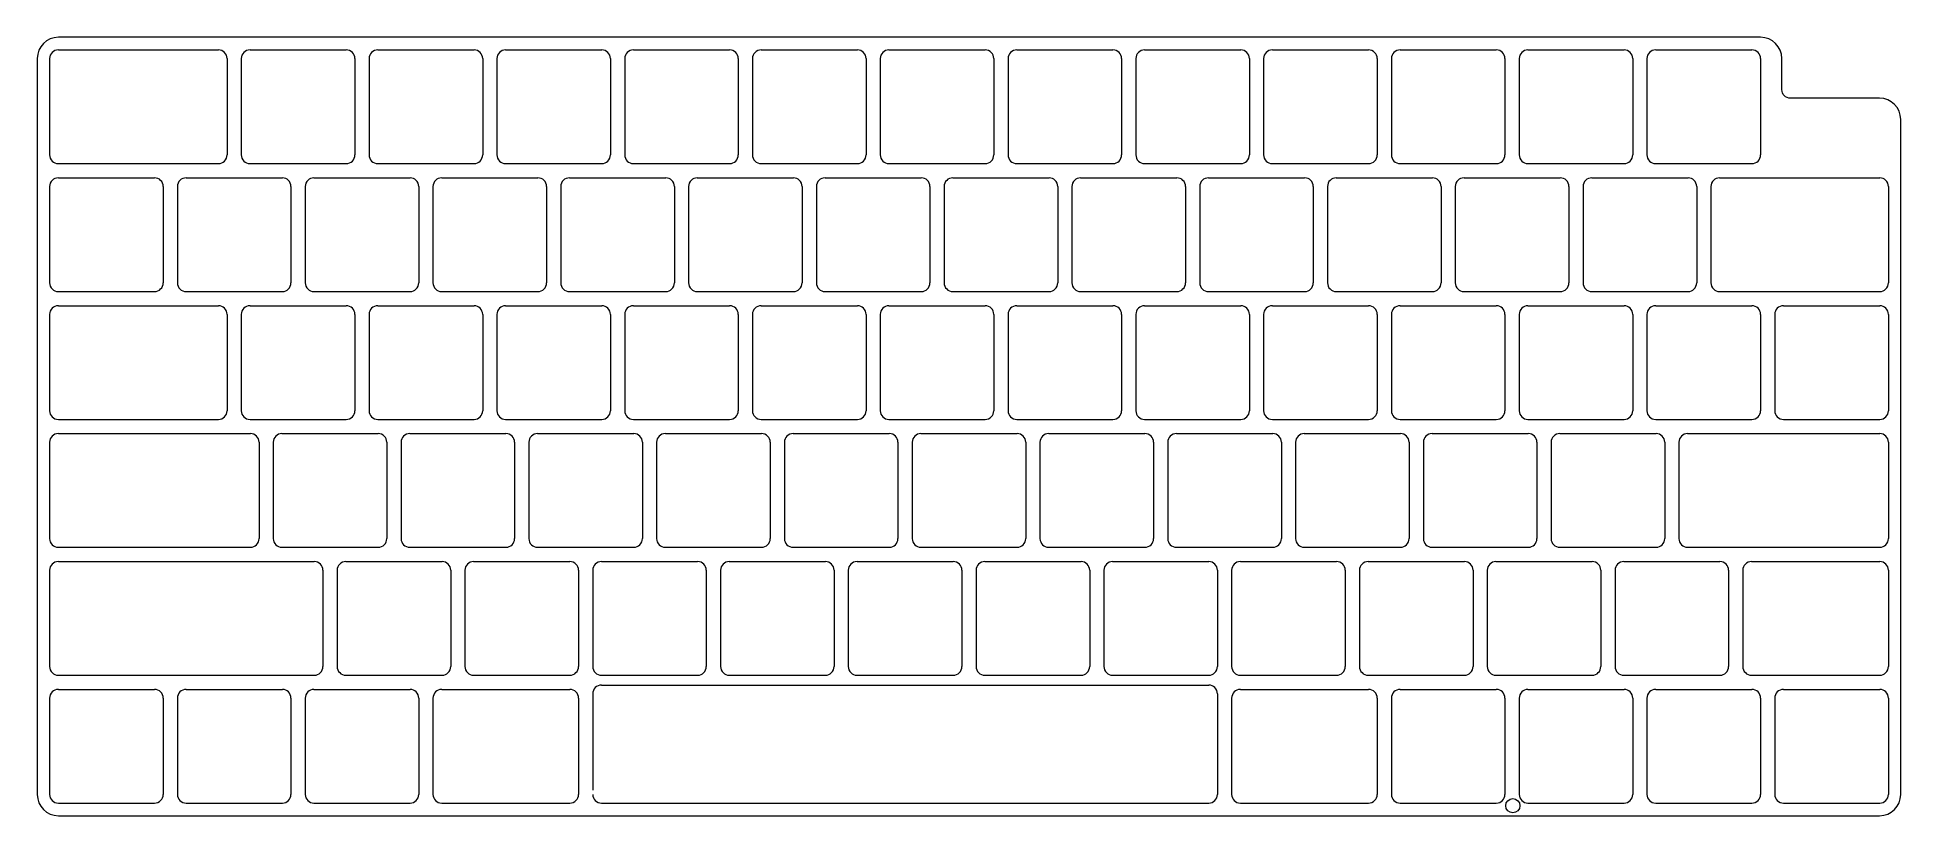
# Model space of a CAD drawing. Header units: millimetres. Extents: x -23 to 239, y 85 to 195.
import ezdxf

# ---------------------------------------------------------------- set-up
doc = ezdxf.new("R2010")
doc.units = ezdxf.units.MM
doc.header["$MEASUREMENT"] = 0
doc.layers.add('0 (2)', color=7, linetype='Continuous', lineweight=0)

msp = doc.modelspace()

# ---------------------------------------------------------------- linework, layer by layer
at = {"layer": '0 (2)', "color": 18, "lineweight": 9, "true_color": 0x000000}
for p, q in [((-20.32, 192.81), (2.23, 192.81)), ((6.68, 192.81), (20.23, 192.81)), ((24.68, 192.81), (38.23, 192.81)), ((42.68, 192.81), (56.23, 192.81)), ((60.68, 192.81), (74.23, 192.81)), ((78.68, 192.81), (92.23, 192.81)), ((96.68, 192.81), (110.23, 192.81)), ((114.68, 192.81), (128.23, 192.81)), ((132.68, 192.81), (146.23, 192.81)), ((150.68, 192.81), (164.23, 192.81)), ((168.68, 192.81), (182.23, 192.81)), ((186.68, 192.81), (200.23, 192.81)), ((204.68, 192.81), (218.23, 192.81)), ((-21.55, 191.59), (-21.55, 178.04)), ((3.45, 191.59), (3.45, 178.04)), ((5.45, 191.59), (5.45, 178.04)), ((21.45, 191.59), (21.45, 178.04)), ((23.45, 191.59), (23.45, 178.04)), ((39.45, 191.59), (39.45, 178.04)), ((41.45, 191.59), (41.45, 178.04)), ((57.45, 191.59), (57.45, 178.04)), ((59.45, 191.59), (59.45, 178.04)), ((75.45, 191.59), (75.45, 178.04)), ((77.45, 191.59), (77.45, 178.04)), ((93.45, 191.59), (93.45, 178.04)), ((95.45, 191.59), (95.45, 178.04)), ((111.45, 191.59), (111.45, 178.04)), ((113.45, 191.59), (113.45, 178.04)), ((129.45, 191.59), (129.45, 178.04)), ((131.45, 191.59), (131.45, 178.04)), ((147.45, 191.59), (147.45, 178.04)), ((149.45, 191.59), (149.45, 178.04)), ((165.45, 191.59), (165.45, 178.04)), ((167.45, 191.59), (167.45, 178.04)), ((183.45, 191.59), (183.45, 178.04)), ((185.45, 191.59), (185.45, 178.04)), ((201.45, 191.59), (201.45, 178.04)), ((203.45, 191.59), (203.45, 178.04)), ((219.45, 191.59), (219.45, 178.04)), ((-20.32, 176.81), (2.23, 176.81)), ((6.68, 176.81), (20.23, 176.81)), ((24.68, 176.81), (38.23, 176.81)), ((42.68, 176.81), (56.23, 176.81)), ((60.68, 176.81), (74.23, 176.81)), ((78.68, 176.81), (92.23, 176.81)), ((96.68, 176.81), (110.23, 176.81)), ((114.68, 176.81), (128.23, 176.81)), ((132.68, 176.81), (146.23, 176.81)), ((150.68, 176.81), (164.23, 176.81)), ((168.68, 176.81), (182.23, 176.81)), ((186.68, 176.81), (200.23, 176.81)), ((204.68, 176.81), (218.23, 176.81)), ((-21.55, 173.59), (-21.55, 160.04)), ((-20.32, 174.81), (-6.77, 174.81)), ((-5.55, 173.59), (-5.55, 160.04)), ((-3.55, 173.59), (-3.55, 160.04)), ((-2.32, 174.81), (11.23, 174.81)), ((12.45, 173.59), (12.45, 160.04)), ((14.45, 173.59), (14.45, 160.04)), ((15.68, 174.81), (29.23, 174.81)), ((30.45, 173.59), (30.45, 160.04)), ((32.45, 173.59), (32.45, 160.04)), ((33.68, 174.81), (47.23, 174.81)), ((48.45, 173.59), (48.45, 160.04)), ((50.45, 173.59), (50.45, 160.04)), ((51.68, 174.81), (65.23, 174.81)), ((66.45, 173.59), (66.45, 160.04)), ((68.45, 173.59), (68.45, 160.04)), ((69.68, 174.81), (83.23, 174.81)), ((84.45, 173.59), (84.45, 160.04)), ((86.45, 173.59), (86.45, 160.04)), ((87.68, 174.81), (101.23, 174.81)), ((102.45, 173.59), (102.45, 160.04)), ((104.45, 173.59), (104.45, 160.04)), ((105.68, 174.81), (119.23, 174.81)), ((120.45, 173.59), (120.45, 160.04)), ((122.45, 173.59), (122.45, 160.04)), ((123.68, 174.81), (137.23, 174.81)), ((138.45, 173.59), (138.45, 160.04)), ((140.45, 173.59), (140.45, 160.04)), ((141.68, 174.81), (155.23, 174.81)), ((156.45, 173.59), (156.45, 160.04)), ((158.45, 173.59), (158.45, 160.04)), ((159.68, 174.81), (173.23, 174.81)), ((174.45, 173.59), (174.45, 160.04)), ((176.45, 173.59), (176.45, 160.04)), ((177.68, 174.81), (191.23, 174.81)), ((192.45, 173.59), (192.45, 160.04)), ((194.45, 173.59), (194.45, 160.04)), ((195.68, 174.81), (209.23, 174.81)), ((210.45, 173.59), (210.45, 160.04)), ((212.45, 173.59), (212.45, 160.04)), ((213.68, 174.81), (213.68, 174.81)), ((213.68, 174.81), (236.23, 174.81)), ((236.23, 174.81), (236.23, 174.81)), ((237.45, 173.59), (237.45, 160.04)), ((-20.32, 158.81), (-6.77, 158.81)), ((-2.32, 158.81), (11.23, 158.81)), ((15.68, 158.81), (29.23, 158.81)), ((33.68, 158.81), (47.23, 158.81)), ((51.68, 158.81), (65.23, 158.81)), ((69.68, 158.81), (83.23, 158.81)), ((87.68, 158.81), (101.23, 158.81)), ((105.68, 158.81), (119.23, 158.81)), ((123.68, 158.81), (137.23, 158.81)), ((141.68, 158.81), (155.23, 158.81)), ((159.68, 158.81), (173.23, 158.81)), ((177.68, 158.81), (191.23, 158.81)), ((195.68, 158.81), (209.23, 158.81)), ((213.68, 158.81), (236.23, 158.81)), ((-21.55, 155.59), (-21.55, 142.04)), ((-20.32, 156.81), (2.23, 156.81)), ((3.45, 155.59), (3.45, 142.04)), ((5.45, 155.59), (5.45, 142.04)), ((6.68, 156.81), (20.23, 156.81)), ((21.45, 155.59), (21.45, 142.04)), ((23.45, 155.59), (23.45, 142.04)), ((24.68, 156.81), (38.23, 156.81)), ((39.45, 155.59), (39.45, 142.04)), ((41.45, 155.59), (41.45, 142.04)), ((42.68, 156.81), (56.23, 156.81)), ((57.45, 155.59), (57.45, 142.04)), ((59.45, 155.59), (59.45, 142.04)), ((60.68, 156.81), (74.23, 156.81)), ((75.45, 155.59), (75.45, 142.04)), ((77.45, 155.59), (77.45, 142.04)), ((78.68, 156.81), (92.23, 156.81)), ((93.45, 155.59), (93.45, 142.04)), ((95.45, 155.59), (95.45, 142.04)), ((96.68, 156.81), (110.23, 156.81)), ((111.45, 155.59), (111.45, 142.04)), ((113.45, 155.59), (113.45, 142.04)), ((114.68, 156.81), (128.23, 156.81)), ((129.45, 155.59), (129.45, 142.04)), ((131.45, 155.59), (131.45, 142.04)), ((132.68, 156.81), (146.23, 156.81)), ((147.45, 155.59), (147.45, 142.04)), ((149.45, 155.59), (149.45, 142.04)), ((150.68, 156.81), (164.23, 156.81)), ((165.45, 155.59), (165.45, 142.04)), ((167.45, 155.59), (167.45, 142.04)), ((168.68, 156.81), (182.23, 156.81)), ((183.45, 155.59), (183.45, 142.04)), ((185.45, 155.59), (185.45, 142.04)), ((186.68, 156.81), (200.23, 156.81)), ((201.45, 155.59), (201.45, 142.04)), ((203.45, 155.59), (203.45, 142.04)), ((204.68, 156.81), (218.23, 156.81)), ((219.45, 155.59), (219.45, 142.04)), ((221.45, 155.59), (221.45, 142.04)), ((222.68, 156.81), (236.23, 156.81)), ((237.45, 155.59), (237.45, 142.04)), ((-20.32, 140.81), (2.23, 140.81)), ((6.68, 140.81), (20.23, 140.81)), ((24.68, 140.81), (38.23, 140.81)), ((42.68, 140.81), (56.23, 140.81)), ((60.68, 140.81), (74.23, 140.81)), ((78.68, 140.81), (92.23, 140.81)), ((96.68, 140.81), (110.23, 140.81)), ((114.68, 140.81), (128.23, 140.81)), ((132.68, 140.81), (146.23, 140.81)), ((150.68, 140.81), (164.23, 140.81)), ((168.68, 140.81), (182.23, 140.81)), ((186.68, 140.81), (200.23, 140.81)), ((204.68, 140.81), (218.23, 140.81)), ((222.68, 140.81), (236.23, 140.81)), ((-21.55, 137.59), (-21.55, 124.04)), ((-20.32, 138.81), (6.73, 138.81)), ((7.95, 137.59), (7.95, 124.04)), ((9.95, 137.59), (9.95, 124.04)), ((11.18, 138.81), (24.73, 138.81)), ((25.95, 137.59), (25.95, 124.04)), ((27.95, 137.59), (27.95, 124.04)), ((29.18, 138.81), (42.73, 138.81)), ((43.95, 137.59), (43.95, 124.04)), ((45.95, 137.59), (45.95, 124.04)), ((47.18, 138.81), (60.73, 138.81)), ((61.95, 137.59), (61.95, 124.04)), ((63.95, 137.59), (63.95, 124.04)), ((65.18, 138.81), (78.73, 138.81)), ((79.95, 137.59), (79.95, 124.04)), ((81.95, 137.59), (81.95, 124.04)), ((83.18, 138.81), (96.73, 138.81)), ((97.95, 137.59), (97.95, 124.04)), ((99.95, 137.59), (99.95, 124.04)), ((101.18, 138.81), (114.73, 138.81)), ((115.95, 137.59), (115.95, 124.04)), ((117.95, 137.59), (117.95, 124.04)), ((119.18, 138.81), (132.73, 138.81)), ((133.95, 137.59), (133.95, 124.04)), ((135.95, 137.59), (135.95, 124.04)), ((137.18, 138.81), (150.73, 138.81)), ((151.95, 137.59), (151.95, 124.04)), ((153.95, 137.59), (153.95, 124.04)), ((155.18, 138.81), (168.73, 138.81)), ((169.95, 137.59), (169.95, 124.04)), ((171.95, 137.59), (171.95, 124.04)), ((173.18, 138.81), (186.73, 138.81)), ((187.95, 137.59), (187.95, 124.04)), ((189.95, 137.59), (189.95, 124.04)), ((191.18, 138.81), (204.73, 138.81)), ((205.95, 137.59), (205.95, 124.04)), ((207.95, 137.59), (207.95, 124.04)), ((209.18, 138.81), (236.23, 138.81)), ((237.45, 137.59), (237.45, 124.04)), ((-20.32, 122.81), (6.73, 122.81)), ((-20.32, 120.81), (15.73, 120.81)), ((11.18, 122.81), (24.73, 122.81)), ((20.18, 120.81), (33.73, 120.81)), ((29.18, 122.81), (42.73, 122.81)), ((38.18, 120.81), (51.73, 120.81)), ((47.18, 122.81), (60.73, 122.81)), ((56.18, 120.81), (69.73, 120.81)), ((65.18, 122.81), (78.73, 122.81)), ((74.18, 120.81), (87.73, 120.81)), ((83.18, 122.81), (96.73, 122.81)), ((92.18, 120.81), (105.73, 120.81)), ((101.18, 122.81), (114.73, 122.81)), ((110.18, 120.81), (123.73, 120.81)), ((119.18, 122.81), (132.73, 122.81)), ((128.18, 120.81), (141.73, 120.81)), ((137.18, 122.81), (150.73, 122.81)), ((146.18, 120.81), (159.73, 120.81)), ((155.18, 122.81), (168.73, 122.81)), ((164.18, 120.81), (177.73, 120.81)), ((173.18, 122.81), (186.73, 122.81)), ((182.18, 120.81), (195.73, 120.81)), ((191.18, 122.81), (204.73, 122.81)), ((200.18, 120.81), (213.73, 120.81)), ((209.18, 122.81), (236.23, 122.81)), ((218.18, 120.81), (236.23, 120.81)), ((-21.55, 119.59), (-21.55, 106.04)), ((16.95, 119.59), (16.95, 106.04)), ((18.95, 119.59), (18.95, 106.04)), ((34.95, 119.59), (34.95, 106.04)), ((36.95, 119.59), (36.95, 106.04)), ((52.95, 119.59), (52.95, 106.04)), ((54.95, 119.59), (54.95, 106.04)), ((70.95, 119.59), (70.95, 106.04)), ((72.95, 119.59), (72.95, 106.04)), ((88.95, 119.59), (88.95, 106.04)), ((90.95, 119.59), (90.95, 106.04)), ((106.95, 119.59), (106.95, 106.04)), ((108.95, 119.59), (108.95, 106.04)), ((124.95, 119.59), (124.95, 106.04)), ((126.95, 119.59), (126.95, 106.04)), ((142.95, 119.59), (142.95, 106.04)), ((144.95, 119.59), (144.95, 106.04)), ((160.95, 119.59), (160.95, 106.04)), ((162.95, 119.59), (162.95, 106.04)), ((178.95, 119.59), (178.95, 106.04)), ((180.95, 119.59), (180.95, 106.04)), ((196.95, 119.59), (196.95, 106.04)), ((198.95, 119.59), (198.95, 106.04)), ((214.95, 119.59), (214.95, 106.04)), ((216.95, 119.59), (216.95, 106.04)), ((237.45, 119.59), (237.45, 106.04)), ((-20.32, 104.81), (15.73, 104.81)), ((-20.32, 102.81), (-6.77, 102.81)), ((-2.32, 102.81), (11.23, 102.81)), ((15.68, 102.81), (29.23, 102.81)), ((20.18, 104.81), (33.73, 104.81)), ((33.68, 102.81), (51.73, 102.81)), ((38.18, 104.81), (51.73, 104.81)), ((56.18, 104.81), (69.73, 104.81)), ((56.18, 103.43), (141.73, 103.43)), ((74.18, 104.81), (87.73, 104.81)), ((92.18, 104.81), (105.73, 104.81)), ((110.18, 104.81), (123.73, 104.81)), ((128.18, 104.81), (141.73, 104.81)), ((146.18, 104.81), (159.73, 104.81)), ((146.18, 102.81), (164.23, 102.81)), ((164.18, 104.81), (177.73, 104.81)), ((168.68, 102.81), (182.23, 102.81)), ((182.18, 104.81), (195.73, 104.81)), ((186.68, 102.81), (200.23, 102.81)), ((200.18, 104.81), (213.73, 104.81)), ((204.68, 102.81), (218.23, 102.81)), ((218.18, 104.81), (236.23, 104.81)), ((222.68, 102.81), (236.23, 102.81)), ((-21.55, 101.59), (-21.55, 88.04)), ((-5.55, 101.59), (-5.55, 88.04)), ((-3.55, 101.59), (-3.55, 88.04)), ((12.45, 101.59), (12.45, 88.04)), ((14.45, 101.59), (14.45, 88.04)), ((30.45, 101.59), (30.45, 88.04)), ((32.45, 101.59), (32.45, 88.04)), ((52.95, 101.59), (52.95, 88.04)), ((54.95, 102.2), (54.95, 88.65)), ((142.95, 102.2), (142.95, 88.04)), ((144.95, 101.59), (144.95, 88.04)), ((165.45, 101.59), (165.45, 88.04)), ((167.45, 101.59), (167.45, 88.04)), ((183.45, 101.59), (183.45, 88.04)), ((185.45, 101.59), (185.45, 88.04)), ((201.45, 101.59), (201.45, 88.04)), ((203.45, 101.59), (203.45, 88.04)), ((219.45, 101.59), (219.45, 88.04)), ((221.45, 101.59), (221.45, 88.04)), ((237.45, 101.59), (237.45, 88.04)), ((-20.32, 86.81), (-6.77, 86.81)), ((-2.32, 86.81), (11.23, 86.81)), ((15.68, 86.81), (29.23, 86.81)), ((33.68, 86.81), (51.73, 86.81)), ((56.18, 86.81), (141.73, 86.81)), ((146.18, 86.81), (164.23, 86.81)), ((168.68, 86.81), (182.23, 86.81)), ((186.68, 86.81), (200.23, 86.81)), ((204.68, 86.81), (218.23, 86.81)), ((222.68, 86.81), (236.23, 86.81))]:
    msp.add_line(p, q, dxfattribs=at)
msp.add_circle((184.55, 86.44), 1, dxfattribs=at)
for points, knots in [([(219.45, 194.59), (219.45, 194.59), (-20.29, 194.59), (-20.29, 194.59), (-21.95, 194.59), (-23.29, 193.25), (-23.29, 191.59), (-23.29, 191.59), (-23.29, 88.04), (-23.29, 88.04), (-23.29, 86.38), (-21.95, 85.04), (-20.29, 85.04), (-20.29, 85.04), (236.19, 85.04), (236.19, 85.04), (237.85, 85.04), (239.19, 86.38), (239.19, 88.04), (239.19, 88.04), (239.19, 183.02), (239.19, 183.02)], [0, 0, 0, 0, 1, 1, 1, 2, 2, 2, 3, 3, 3, 4, 4, 4, 5, 5, 5, 6, 6, 6, 7, 7, 7, 7]), ([(236.19, 186.02), (236.19, 186.02), (223.65, 186.02), (223.65, 186.02), (222.99, 186.02), (222.45, 186.56), (222.45, 187.22), (222.45, 187.22), (222.45, 191.59), (222.45, 191.59)], [0, 0, 0, 0, 1, 1, 1, 2, 2, 2, 3, 3, 3, 3])]:
    msp.add_open_spline(points, degree=3, knots=knots, dxfattribs=at)
for points in [[(222.45, 191.59), (222.45, 193.25), (221.11, 194.59), (219.45, 194.59)], [(-20.32, 192.81), (-21, 192.81), (-21.55, 192.27), (-21.55, 191.59)], [(3.45, 191.59), (3.45, 192.27), (2.9, 192.81), (2.23, 192.81)], [(6.68, 192.81), (6, 192.81), (5.45, 192.27), (5.45, 191.59)], [(21.45, 191.59), (21.45, 192.27), (20.9, 192.81), (20.23, 192.81)], [(24.68, 192.81), (24, 192.81), (23.45, 192.27), (23.45, 191.59)], [(39.45, 191.59), (39.45, 192.27), (38.9, 192.81), (38.23, 192.81)], [(42.68, 192.81), (42, 192.81), (41.45, 192.27), (41.45, 191.59)], [(57.45, 191.59), (57.45, 192.27), (56.9, 192.81), (56.23, 192.81)], [(60.68, 192.81), (60, 192.81), (59.45, 192.27), (59.45, 191.59)], [(75.45, 191.59), (75.45, 192.27), (74.9, 192.81), (74.23, 192.81)], [(78.68, 192.81), (78, 192.81), (77.45, 192.27), (77.45, 191.59)], [(93.45, 191.59), (93.45, 192.27), (92.9, 192.81), (92.23, 192.81)], [(96.68, 192.81), (96, 192.81), (95.45, 192.27), (95.45, 191.59)], [(111.45, 191.59), (111.45, 192.27), (110.9, 192.81), (110.23, 192.81)], [(114.68, 192.81), (114, 192.81), (113.45, 192.27), (113.45, 191.59)], [(129.45, 191.59), (129.45, 192.27), (128.9, 192.81), (128.23, 192.81)], [(132.68, 192.81), (132, 192.81), (131.45, 192.27), (131.45, 191.59)], [(147.45, 191.59), (147.45, 192.27), (146.9, 192.81), (146.23, 192.81)], [(150.68, 192.81), (150, 192.81), (149.45, 192.27), (149.45, 191.59)], [(165.45, 191.59), (165.45, 192.27), (164.9, 192.81), (164.23, 192.81)], [(168.68, 192.81), (168, 192.81), (167.45, 192.27), (167.45, 191.59)], [(183.45, 191.59), (183.45, 192.27), (182.9, 192.81), (182.23, 192.81)], [(186.68, 192.81), (186, 192.81), (185.45, 192.27), (185.45, 191.59)], [(201.45, 191.59), (201.45, 192.27), (200.9, 192.81), (200.23, 192.81)], [(204.68, 192.81), (204, 192.81), (203.45, 192.27), (203.45, 191.59)], [(219.45, 191.59), (219.45, 192.27), (218.9, 192.81), (218.23, 192.81)], [(239.19, 183.02), (239.19, 184.68), (237.85, 186.02), (236.19, 186.02)], [(-21.55, 178.04), (-21.55, 177.36), (-21, 176.81), (-20.32, 176.81)], [(2.23, 176.81), (2.9, 176.81), (3.45, 177.36), (3.45, 178.04)], [(5.45, 178.04), (5.45, 177.36), (6, 176.81), (6.68, 176.81)], [(20.23, 176.81), (20.9, 176.81), (21.45, 177.36), (21.45, 178.04)], [(23.45, 178.04), (23.45, 177.36), (24, 176.81), (24.68, 176.81)], [(38.23, 176.81), (38.9, 176.81), (39.45, 177.36), (39.45, 178.04)], [(41.45, 178.04), (41.45, 177.36), (42, 176.81), (42.68, 176.81)], [(56.23, 176.81), (56.9, 176.81), (57.45, 177.36), (57.45, 178.04)], [(59.45, 178.04), (59.45, 177.36), (60, 176.81), (60.68, 176.81)], [(74.23, 176.81), (74.9, 176.81), (75.45, 177.36), (75.45, 178.04)], [(77.45, 178.04), (77.45, 177.36), (78, 176.81), (78.68, 176.81)], [(92.23, 176.81), (92.9, 176.81), (93.45, 177.36), (93.45, 178.04)], [(95.45, 178.04), (95.45, 177.36), (96, 176.81), (96.68, 176.81)], [(110.23, 176.81), (110.9, 176.81), (111.45, 177.36), (111.45, 178.04)], [(113.45, 178.04), (113.45, 177.36), (114, 176.81), (114.68, 176.81)], [(128.23, 176.81), (128.9, 176.81), (129.45, 177.36), (129.45, 178.04)], [(131.45, 178.04), (131.45, 177.36), (132, 176.81), (132.68, 176.81)], [(146.23, 176.81), (146.9, 176.81), (147.45, 177.36), (147.45, 178.04)], [(149.45, 178.04), (149.45, 177.36), (150, 176.81), (150.68, 176.81)], [(164.23, 176.81), (164.9, 176.81), (165.45, 177.36), (165.45, 178.04)], [(167.45, 178.04), (167.45, 177.36), (168, 176.81), (168.68, 176.81)], [(182.23, 176.81), (182.9, 176.81), (183.45, 177.36), (183.45, 178.04)], [(185.45, 178.04), (185.45, 177.36), (186, 176.81), (186.68, 176.81)], [(200.23, 176.81), (200.9, 176.81), (201.45, 177.36), (201.45, 178.04)], [(203.45, 178.04), (203.45, 177.36), (204, 176.81), (204.68, 176.81)], [(218.23, 176.81), (218.9, 176.81), (219.45, 177.36), (219.45, 178.04)], [(-20.32, 174.81), (-21, 174.81), (-21.55, 174.27), (-21.55, 173.59)], [(-5.55, 173.59), (-5.55, 174.27), (-6.1, 174.81), (-6.77, 174.81)], [(-2.32, 174.81), (-3, 174.81), (-3.55, 174.27), (-3.55, 173.59)], [(12.45, 173.59), (12.45, 174.27), (11.9, 174.81), (11.23, 174.81)], [(15.68, 174.81), (15, 174.81), (14.45, 174.27), (14.45, 173.59)], [(30.45, 173.59), (30.45, 174.27), (29.9, 174.81), (29.23, 174.81)], [(33.68, 174.81), (33, 174.81), (32.45, 174.27), (32.45, 173.59)], [(48.45, 173.59), (48.45, 174.27), (47.9, 174.81), (47.23, 174.81)], [(51.68, 174.81), (51, 174.81), (50.45, 174.27), (50.45, 173.59)], [(66.45, 173.59), (66.45, 174.27), (65.9, 174.81), (65.23, 174.81)], [(69.68, 174.81), (69, 174.81), (68.45, 174.27), (68.45, 173.59)], [(84.45, 173.59), (84.45, 174.27), (83.9, 174.81), (83.23, 174.81)], [(87.68, 174.81), (87, 174.81), (86.45, 174.27), (86.45, 173.59)], [(102.45, 173.59), (102.45, 174.27), (101.9, 174.81), (101.23, 174.81)], [(105.68, 174.81), (105, 174.81), (104.45, 174.27), (104.45, 173.59)], [(120.45, 173.59), (120.45, 174.27), (119.9, 174.81), (119.23, 174.81)], [(123.68, 174.81), (123, 174.81), (122.45, 174.27), (122.45, 173.59)], [(138.45, 173.59), (138.45, 174.27), (137.9, 174.81), (137.23, 174.81)], [(141.68, 174.81), (141, 174.81), (140.45, 174.27), (140.45, 173.59)], [(156.45, 173.59), (156.45, 174.27), (155.9, 174.81), (155.23, 174.81)], [(159.68, 174.81), (159, 174.81), (158.45, 174.27), (158.45, 173.59)], [(174.45, 173.59), (174.45, 174.27), (173.9, 174.81), (173.23, 174.81)], [(177.68, 174.81), (177, 174.81), (176.45, 174.27), (176.45, 173.59)], [(192.45, 173.59), (192.45, 174.27), (191.9, 174.81), (191.23, 174.81)], [(195.68, 174.81), (195, 174.81), (194.45, 174.27), (194.45, 173.59)], [(210.45, 173.59), (210.45, 174.27), (209.9, 174.81), (209.23, 174.81)], [(213.68, 174.81), (213, 174.81), (212.45, 174.27), (212.45, 173.59)], [(237.45, 173.59), (237.45, 174.27), (236.9, 174.81), (236.23, 174.81)], [(-21.55, 160.04), (-21.55, 159.36), (-21, 158.81), (-20.32, 158.81)], [(-6.77, 158.81), (-6.1, 158.81), (-5.55, 159.36), (-5.55, 160.04)], [(-3.55, 160.04), (-3.55, 159.36), (-3, 158.81), (-2.32, 158.81)], [(11.23, 158.81), (11.9, 158.81), (12.45, 159.36), (12.45, 160.04)], [(14.45, 160.04), (14.45, 159.36), (15, 158.81), (15.68, 158.81)], [(29.23, 158.81), (29.9, 158.81), (30.45, 159.36), (30.45, 160.04)], [(32.45, 160.04), (32.45, 159.36), (33, 158.81), (33.68, 158.81)], [(47.23, 158.81), (47.9, 158.81), (48.45, 159.36), (48.45, 160.04)], [(50.45, 160.04), (50.45, 159.36), (51, 158.81), (51.68, 158.81)], [(65.23, 158.81), (65.9, 158.81), (66.45, 159.36), (66.45, 160.04)], [(68.45, 160.04), (68.45, 159.36), (69, 158.81), (69.68, 158.81)], [(83.23, 158.81), (83.9, 158.81), (84.45, 159.36), (84.45, 160.04)], [(86.45, 160.04), (86.45, 159.36), (87, 158.81), (87.68, 158.81)], [(101.23, 158.81), (101.9, 158.81), (102.45, 159.36), (102.45, 160.04)], [(104.45, 160.04), (104.45, 159.36), (105, 158.81), (105.68, 158.81)], [(119.23, 158.81), (119.9, 158.81), (120.45, 159.36), (120.45, 160.04)], [(122.45, 160.04), (122.45, 159.36), (123, 158.81), (123.68, 158.81)], [(137.23, 158.81), (137.9, 158.81), (138.45, 159.36), (138.45, 160.04)], [(140.45, 160.04), (140.45, 159.36), (141, 158.81), (141.68, 158.81)], [(155.23, 158.81), (155.9, 158.81), (156.45, 159.36), (156.45, 160.04)], [(158.45, 160.04), (158.45, 159.36), (159, 158.81), (159.68, 158.81)], [(173.23, 158.81), (173.9, 158.81), (174.45, 159.36), (174.45, 160.04)], [(176.45, 160.04), (176.45, 159.36), (177, 158.81), (177.68, 158.81)], [(191.23, 158.81), (191.9, 158.81), (192.45, 159.36), (192.45, 160.04)], [(194.45, 160.04), (194.45, 159.36), (195, 158.81), (195.68, 158.81)], [(209.23, 158.81), (209.9, 158.81), (210.45, 159.36), (210.45, 160.04)], [(212.45, 160.04), (212.45, 159.36), (213, 158.81), (213.68, 158.81)], [(236.23, 158.81), (236.9, 158.81), (237.45, 159.36), (237.45, 160.04)], [(-20.32, 156.81), (-21, 156.81), (-21.55, 156.27), (-21.55, 155.59)], [(3.45, 155.59), (3.45, 156.27), (2.9, 156.81), (2.23, 156.81)], [(6.68, 156.81), (6, 156.81), (5.45, 156.27), (5.45, 155.59)], [(21.45, 155.59), (21.45, 156.27), (20.9, 156.81), (20.23, 156.81)], [(24.68, 156.81), (24, 156.81), (23.45, 156.27), (23.45, 155.59)], [(39.45, 155.59), (39.45, 156.27), (38.9, 156.81), (38.23, 156.81)], [(42.68, 156.81), (42, 156.81), (41.45, 156.27), (41.45, 155.59)], [(57.45, 155.59), (57.45, 156.27), (56.9, 156.81), (56.23, 156.81)], [(60.68, 156.81), (60, 156.81), (59.45, 156.27), (59.45, 155.59)], [(75.45, 155.59), (75.45, 156.27), (74.9, 156.81), (74.23, 156.81)], [(78.68, 156.81), (78, 156.81), (77.45, 156.27), (77.45, 155.59)], [(93.45, 155.59), (93.45, 156.27), (92.9, 156.81), (92.23, 156.81)], [(96.68, 156.81), (96, 156.81), (95.45, 156.27), (95.45, 155.59)], [(111.45, 155.59), (111.45, 156.27), (110.9, 156.81), (110.23, 156.81)], [(114.68, 156.81), (114, 156.81), (113.45, 156.27), (113.45, 155.59)], [(129.45, 155.59), (129.45, 156.27), (128.9, 156.81), (128.23, 156.81)], [(132.68, 156.81), (132, 156.81), (131.45, 156.27), (131.45, 155.59)], [(147.45, 155.59), (147.45, 156.27), (146.9, 156.81), (146.23, 156.81)], [(150.68, 156.81), (150, 156.81), (149.45, 156.27), (149.45, 155.59)], [(165.45, 155.59), (165.45, 156.27), (164.9, 156.81), (164.23, 156.81)], [(168.68, 156.81), (168, 156.81), (167.45, 156.27), (167.45, 155.59)], [(183.45, 155.59), (183.45, 156.27), (182.9, 156.81), (182.23, 156.81)], [(186.68, 156.81), (186, 156.81), (185.45, 156.27), (185.45, 155.59)], [(201.45, 155.59), (201.45, 156.27), (200.9, 156.81), (200.23, 156.81)], [(204.68, 156.81), (204, 156.81), (203.45, 156.27), (203.45, 155.59)], [(219.45, 155.59), (219.45, 156.27), (218.9, 156.81), (218.23, 156.81)], [(222.68, 156.81), (222, 156.81), (221.45, 156.27), (221.45, 155.59)], [(237.45, 155.59), (237.45, 156.27), (236.9, 156.81), (236.23, 156.81)], [(-21.55, 142.04), (-21.55, 141.36), (-21, 140.81), (-20.32, 140.81)], [(2.23, 140.81), (2.9, 140.81), (3.45, 141.36), (3.45, 142.04)], [(5.45, 142.04), (5.45, 141.36), (6, 140.81), (6.68, 140.81)], [(20.23, 140.81), (20.9, 140.81), (21.45, 141.36), (21.45, 142.04)], [(23.45, 142.04), (23.45, 141.36), (24, 140.81), (24.68, 140.81)], [(38.23, 140.81), (38.9, 140.81), (39.45, 141.36), (39.45, 142.04)], [(41.45, 142.04), (41.45, 141.36), (42, 140.81), (42.68, 140.81)], [(56.23, 140.81), (56.9, 140.81), (57.45, 141.36), (57.45, 142.04)], [(59.45, 142.04), (59.45, 141.36), (60, 140.81), (60.68, 140.81)], [(74.23, 140.81), (74.9, 140.81), (75.45, 141.36), (75.45, 142.04)], [(77.45, 142.04), (77.45, 141.36), (78, 140.81), (78.68, 140.81)], [(92.23, 140.81), (92.9, 140.81), (93.45, 141.36), (93.45, 142.04)], [(95.45, 142.04), (95.45, 141.36), (96, 140.81), (96.68, 140.81)], [(110.23, 140.81), (110.9, 140.81), (111.45, 141.36), (111.45, 142.04)], [(113.45, 142.04), (113.45, 141.36), (114, 140.81), (114.68, 140.81)], [(128.23, 140.81), (128.9, 140.81), (129.45, 141.36), (129.45, 142.04)], [(131.45, 142.04), (131.45, 141.36), (132, 140.81), (132.68, 140.81)], [(146.23, 140.81), (146.9, 140.81), (147.45, 141.36), (147.45, 142.04)], [(149.45, 142.04), (149.45, 141.36), (150, 140.81), (150.68, 140.81)], [(164.23, 140.81), (164.9, 140.81), (165.45, 141.36), (165.45, 142.04)], [(167.45, 142.04), (167.45, 141.36), (168, 140.81), (168.68, 140.81)], [(182.23, 140.81), (182.9, 140.81), (183.45, 141.36), (183.45, 142.04)], [(185.45, 142.04), (185.45, 141.36), (186, 140.81), (186.68, 140.81)], [(200.23, 140.81), (200.9, 140.81), (201.45, 141.36), (201.45, 142.04)], [(203.45, 142.04), (203.45, 141.36), (204, 140.81), (204.68, 140.81)], [(218.23, 140.81), (218.9, 140.81), (219.45, 141.36), (219.45, 142.04)], [(221.45, 142.04), (221.45, 141.36), (222, 140.81), (222.68, 140.81)], [(236.23, 140.81), (236.9, 140.81), (237.45, 141.36), (237.45, 142.04)], [(-20.32, 138.81), (-21, 138.81), (-21.55, 138.27), (-21.55, 137.59)], [(7.95, 137.59), (7.95, 138.27), (7.4, 138.81), (6.73, 138.81)], [(11.18, 138.81), (10.5, 138.81), (9.95, 138.27), (9.95, 137.59)], [(25.95, 137.59), (25.95, 138.27), (25.4, 138.81), (24.73, 138.81)], [(29.18, 138.81), (28.5, 138.81), (27.95, 138.27), (27.95, 137.59)], [(43.95, 137.59), (43.95, 138.27), (43.4, 138.81), (42.73, 138.81)], [(47.18, 138.81), (46.5, 138.81), (45.95, 138.27), (45.95, 137.59)], [(61.95, 137.59), (61.95, 138.27), (61.4, 138.81), (60.73, 138.81)], [(65.18, 138.81), (64.5, 138.81), (63.95, 138.27), (63.95, 137.59)], [(79.95, 137.59), (79.95, 138.27), (79.4, 138.81), (78.73, 138.81)], [(83.18, 138.81), (82.5, 138.81), (81.95, 138.27), (81.95, 137.59)], [(97.95, 137.59), (97.95, 138.27), (97.4, 138.81), (96.73, 138.81)], [(101.18, 138.81), (100.5, 138.81), (99.95, 138.27), (99.95, 137.59)], [(115.95, 137.59), (115.95, 138.27), (115.4, 138.81), (114.73, 138.81)], [(119.18, 138.81), (118.5, 138.81), (117.95, 138.27), (117.95, 137.59)], [(133.95, 137.59), (133.95, 138.27), (133.4, 138.81), (132.73, 138.81)], [(137.18, 138.81), (136.5, 138.81), (135.95, 138.27), (135.95, 137.59)], [(151.95, 137.59), (151.95, 138.27), (151.4, 138.81), (150.73, 138.81)], [(155.18, 138.81), (154.5, 138.81), (153.95, 138.27), (153.95, 137.59)], [(169.95, 137.59), (169.95, 138.27), (169.4, 138.81), (168.73, 138.81)], [(173.18, 138.81), (172.5, 138.81), (171.95, 138.27), (171.95, 137.59)], [(187.95, 137.59), (187.95, 138.27), (187.4, 138.81), (186.73, 138.81)], [(191.18, 138.81), (190.5, 138.81), (189.95, 138.27), (189.95, 137.59)], [(205.95, 137.59), (205.95, 138.27), (205.4, 138.81), (204.73, 138.81)], [(209.18, 138.81), (208.5, 138.81), (207.95, 138.27), (207.95, 137.59)], [(237.45, 137.59), (237.45, 138.27), (236.9, 138.81), (236.23, 138.81)], [(-21.55, 124.04), (-21.55, 123.36), (-21, 122.81), (-20.32, 122.81)], [(6.73, 122.81), (7.4, 122.81), (7.95, 123.36), (7.95, 124.04)], [(9.95, 124.04), (9.95, 123.36), (10.5, 122.81), (11.18, 122.81)], [(24.73, 122.81), (25.4, 122.81), (25.95, 123.36), (25.95, 124.04)], [(27.95, 124.04), (27.95, 123.36), (28.5, 122.81), (29.18, 122.81)], [(42.73, 122.81), (43.4, 122.81), (43.95, 123.36), (43.95, 124.04)], [(45.95, 124.04), (45.95, 123.36), (46.5, 122.81), (47.18, 122.81)], [(60.73, 122.81), (61.4, 122.81), (61.95, 123.36), (61.95, 124.04)], [(63.95, 124.04), (63.95, 123.36), (64.5, 122.81), (65.18, 122.81)], [(78.73, 122.81), (79.4, 122.81), (79.95, 123.36), (79.95, 124.04)], [(81.95, 124.04), (81.95, 123.36), (82.5, 122.81), (83.18, 122.81)], [(96.73, 122.81), (97.4, 122.81), (97.95, 123.36), (97.95, 124.04)], [(99.95, 124.04), (99.95, 123.36), (100.5, 122.81), (101.18, 122.81)], [(114.73, 122.81), (115.4, 122.81), (115.95, 123.36), (115.95, 124.04)], [(117.95, 124.04), (117.95, 123.36), (118.5, 122.81), (119.18, 122.81)], [(132.73, 122.81), (133.4, 122.81), (133.95, 123.36), (133.95, 124.04)], [(135.95, 124.04), (135.95, 123.36), (136.5, 122.81), (137.18, 122.81)], [(150.73, 122.81), (151.4, 122.81), (151.95, 123.36), (151.95, 124.04)], [(153.95, 124.04), (153.95, 123.36), (154.5, 122.81), (155.18, 122.81)], [(168.73, 122.81), (169.4, 122.81), (169.95, 123.36), (169.95, 124.04)], [(171.95, 124.04), (171.95, 123.36), (172.5, 122.81), (173.18, 122.81)], [(186.73, 122.81), (187.4, 122.81), (187.95, 123.36), (187.95, 124.04)], [(189.95, 124.04), (189.95, 123.36), (190.5, 122.81), (191.18, 122.81)], [(204.73, 122.81), (205.4, 122.81), (205.95, 123.36), (205.95, 124.04)], [(207.95, 124.04), (207.95, 123.36), (208.5, 122.81), (209.18, 122.81)], [(236.23, 122.81), (236.9, 122.81), (237.45, 123.36), (237.45, 124.04)], [(-20.32, 120.81), (-21, 120.81), (-21.55, 120.27), (-21.55, 119.59)], [(16.95, 119.59), (16.95, 120.27), (16.4, 120.81), (15.73, 120.81)], [(20.18, 120.81), (19.5, 120.81), (18.95, 120.27), (18.95, 119.59)], [(34.95, 119.59), (34.95, 120.27), (34.4, 120.81), (33.73, 120.81)], [(38.18, 120.81), (37.5, 120.81), (36.95, 120.27), (36.95, 119.59)], [(52.95, 119.59), (52.95, 120.27), (52.4, 120.81), (51.73, 120.81)], [(56.18, 120.81), (55.5, 120.81), (54.95, 120.27), (54.95, 119.59)], [(70.95, 119.59), (70.95, 120.27), (70.4, 120.81), (69.73, 120.81)], [(74.18, 120.81), (73.5, 120.81), (72.95, 120.27), (72.95, 119.59)], [(88.95, 119.59), (88.95, 120.27), (88.4, 120.81), (87.73, 120.81)], [(92.18, 120.81), (91.5, 120.81), (90.95, 120.27), (90.95, 119.59)], [(106.95, 119.59), (106.95, 120.27), (106.4, 120.81), (105.73, 120.81)], [(110.18, 120.81), (109.5, 120.81), (108.95, 120.27), (108.95, 119.59)], [(124.95, 119.59), (124.95, 120.27), (124.4, 120.81), (123.73, 120.81)], [(128.18, 120.81), (127.5, 120.81), (126.95, 120.27), (126.95, 119.59)], [(142.95, 119.59), (142.95, 120.27), (142.4, 120.81), (141.73, 120.81)], [(146.18, 120.81), (145.5, 120.81), (144.95, 120.27), (144.95, 119.59)], [(160.95, 119.59), (160.95, 120.27), (160.4, 120.81), (159.73, 120.81)], [(164.18, 120.81), (163.5, 120.81), (162.95, 120.27), (162.95, 119.59)], [(178.95, 119.59), (178.95, 120.27), (178.4, 120.81), (177.73, 120.81)], [(182.18, 120.81), (181.5, 120.81), (180.95, 120.27), (180.95, 119.59)], [(196.95, 119.59), (196.95, 120.27), (196.4, 120.81), (195.73, 120.81)], [(200.18, 120.81), (199.5, 120.81), (198.95, 120.27), (198.95, 119.59)], [(214.95, 119.59), (214.95, 120.27), (214.4, 120.81), (213.73, 120.81)], [(218.18, 120.81), (217.5, 120.81), (216.95, 120.27), (216.95, 119.59)], [(237.45, 119.59), (237.45, 120.27), (236.9, 120.81), (236.23, 120.81)], [(-21.55, 106.04), (-21.55, 105.36), (-21, 104.81), (-20.32, 104.81)], [(15.73, 104.81), (16.4, 104.81), (16.95, 105.36), (16.95, 106.04)], [(18.95, 106.04), (18.95, 105.36), (19.5, 104.81), (20.18, 104.81)], [(33.73, 104.81), (34.4, 104.81), (34.95, 105.36), (34.95, 106.04)], [(36.95, 106.04), (36.95, 105.36), (37.5, 104.81), (38.18, 104.81)], [(51.73, 104.81), (52.4, 104.81), (52.95, 105.36), (52.95, 106.04)], [(54.95, 106.04), (54.95, 105.36), (55.5, 104.81), (56.18, 104.81)], [(69.73, 104.81), (70.4, 104.81), (70.95, 105.36), (70.95, 106.04)], [(72.95, 106.04), (72.95, 105.36), (73.5, 104.81), (74.18, 104.81)], [(87.73, 104.81), (88.4, 104.81), (88.95, 105.36), (88.95, 106.04)], [(90.95, 106.04), (90.95, 105.36), (91.5, 104.81), (92.18, 104.81)], [(105.73, 104.81), (106.4, 104.81), (106.95, 105.36), (106.95, 106.04)], [(108.95, 106.04), (108.95, 105.36), (109.5, 104.81), (110.18, 104.81)], [(123.73, 104.81), (124.4, 104.81), (124.95, 105.36), (124.95, 106.04)], [(126.95, 106.04), (126.95, 105.36), (127.5, 104.81), (128.18, 104.81)], [(141.73, 104.81), (142.4, 104.81), (142.95, 105.36), (142.95, 106.04)], [(144.95, 106.04), (144.95, 105.36), (145.5, 104.81), (146.18, 104.81)], [(159.73, 104.81), (160.4, 104.81), (160.95, 105.36), (160.95, 106.04)], [(162.95, 106.04), (162.95, 105.36), (163.5, 104.81), (164.18, 104.81)], [(177.73, 104.81), (178.4, 104.81), (178.95, 105.36), (178.95, 106.04)], [(180.95, 106.04), (180.95, 105.36), (181.5, 104.81), (182.18, 104.81)], [(195.73, 104.81), (196.4, 104.81), (196.95, 105.36), (196.95, 106.04)], [(198.95, 106.04), (198.95, 105.36), (199.5, 104.81), (200.18, 104.81)], [(213.73, 104.81), (214.4, 104.81), (214.95, 105.36), (214.95, 106.04)], [(216.95, 106.04), (216.95, 105.36), (217.5, 104.81), (218.18, 104.81)], [(236.23, 104.81), (236.9, 104.81), (237.45, 105.36), (237.45, 106.04)], [(-20.32, 102.81), (-21, 102.81), (-21.55, 102.27), (-21.55, 101.59)], [(-5.55, 101.59), (-5.55, 102.27), (-6.1, 102.81), (-6.77, 102.81)], [(-2.32, 102.81), (-3, 102.81), (-3.55, 102.27), (-3.55, 101.59)], [(12.45, 101.59), (12.45, 102.27), (11.9, 102.81), (11.23, 102.81)], [(15.68, 102.81), (15, 102.81), (14.45, 102.27), (14.45, 101.59)], [(30.45, 101.59), (30.45, 102.27), (29.9, 102.81), (29.23, 102.81)], [(33.68, 102.81), (33, 102.81), (32.45, 102.27), (32.45, 101.59)], [(52.95, 101.59), (52.95, 102.27), (52.4, 102.81), (51.73, 102.81)], [(56.18, 103.43), (55.5, 103.43), (54.95, 102.88), (54.95, 102.2)], [(142.95, 102.2), (142.95, 102.88), (142.4, 103.43), (141.73, 103.43)], [(146.18, 102.81), (145.5, 102.81), (144.95, 102.27), (144.95, 101.59)], [(165.45, 101.59), (165.45, 102.27), (164.9, 102.81), (164.23, 102.81)], [(168.68, 102.81), (168, 102.81), (167.45, 102.27), (167.45, 101.59)], [(183.45, 101.59), (183.45, 102.27), (182.9, 102.81), (182.23, 102.81)], [(186.68, 102.81), (186, 102.81), (185.45, 102.27), (185.45, 101.59)], [(201.45, 101.59), (201.45, 102.27), (200.9, 102.81), (200.23, 102.81)], [(204.68, 102.81), (204, 102.81), (203.45, 102.27), (203.45, 101.59)], [(219.45, 101.59), (219.45, 102.27), (218.9, 102.81), (218.23, 102.81)], [(222.68, 102.81), (222, 102.81), (221.45, 102.27), (221.45, 101.59)], [(237.45, 101.59), (237.45, 102.27), (236.9, 102.81), (236.23, 102.81)], [(-21.55, 88.04), (-21.55, 87.36), (-21, 86.81), (-20.32, 86.81)], [(-6.77, 86.81), (-6.1, 86.81), (-5.55, 87.36), (-5.55, 88.04)], [(-3.55, 88.04), (-3.55, 87.36), (-3, 86.81), (-2.32, 86.81)], [(11.23, 86.81), (11.9, 86.81), (12.45, 87.36), (12.45, 88.04)], [(14.45, 88.04), (14.45, 87.36), (15, 86.81), (15.68, 86.81)], [(29.23, 86.81), (29.9, 86.81), (30.45, 87.36), (30.45, 88.04)], [(32.45, 88.04), (32.45, 87.36), (33, 86.81), (33.68, 86.81)], [(51.73, 86.81), (52.4, 86.81), (52.95, 87.36), (52.95, 88.04)], [(54.95, 88.04), (54.95, 87.36), (55.5, 86.81), (56.18, 86.81)], [(141.73, 86.81), (142.4, 86.81), (142.95, 87.36), (142.95, 88.04)], [(144.95, 88.04), (144.95, 87.36), (145.5, 86.81), (146.18, 86.81)], [(164.23, 86.81), (164.9, 86.81), (165.45, 87.36), (165.45, 88.04)], [(167.45, 88.04), (167.45, 87.36), (168, 86.81), (168.68, 86.81)], [(182.23, 86.81), (182.9, 86.81), (183.45, 87.36), (183.45, 88.04)], [(185.45, 88.04), (185.45, 87.36), (186, 86.81), (186.68, 86.81)], [(200.23, 86.81), (200.9, 86.81), (201.45, 87.36), (201.45, 88.04)], [(203.45, 88.04), (203.45, 87.36), (204, 86.81), (204.68, 86.81)], [(218.23, 86.81), (218.9, 86.81), (219.45, 87.36), (219.45, 88.04)], [(221.45, 88.04), (221.45, 87.36), (222, 86.81), (222.68, 86.81)], [(236.23, 86.81), (236.9, 86.81), (237.45, 87.36), (237.45, 88.04)]]:
    msp.add_open_spline(points, degree=3, dxfattribs=at)

doc.saveas('drawing.dxf')
